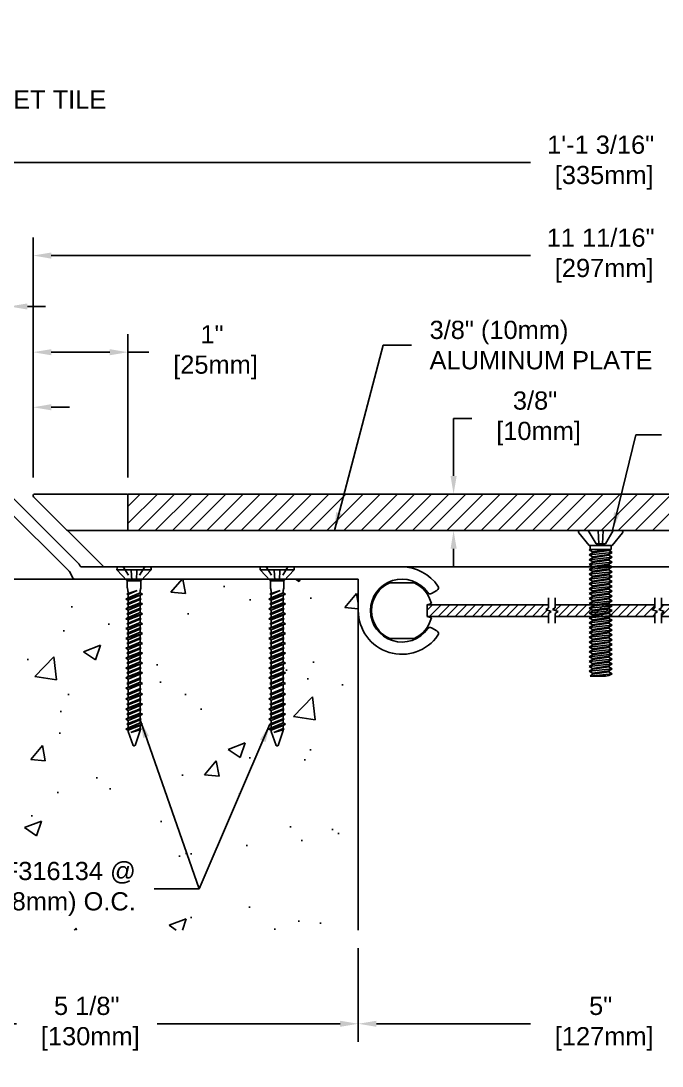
# Model space of a CAD drawing. Header units: inches. Extents: x -11.8 to 31.5, y -2.7 to 8.1.
# Drawn here: x -5.98 to 0.63, y -2.69 to 8.08 of the extents above; entities that cross this region are included whole.
import ezdxf

# ---------------------------------------------------------------- set-up
doc = ezdxf.new("R2010")
doc.units = ezdxf.units.IN
doc.header["$MEASUREMENT"] = 0
doc.linetypes.add('DASHED', pattern=[0.75, 0.5, -0.25])
for name, color, linetype in [('Anchors', 4, 'Continuous'), ('Conditions', 1, 'Continuous'), ('Dimensions', 3, 'Continuous'), ('TEXT', 2, 'Continuous')]:
    doc.layers.add(name, color=color, linetype=linetype)
doc.styles.add('ARIAL', font='arial.ttf')
doc.dimstyles.new('Arial', dxfattribs={"dimtxt": 0.1875, "dimasz": 0.1875, "dimexe": 0.1875, "dimexo": 0.1875, "dimgap": 0.1875, "dimtad": 0, "dimtih": 1, "dimtoh": 1, "dimdec": 4, "dimzin": 3, "dimdsep": 46, "dimlunit": 4, "dimtxsty": 'ARIAL', "dimcen": 0.1875, "dimadec": 0, "dimazin": 0, "dimtfac": 1, "dimtdec": 4, "dimtofl": 0, "dimtmove": 0, "dimatfit": 3, "dimfxl": 0, "dimfrac": 2, "dimtolj": 1, "dimtzin": 0, "dimarcsym": 0})

# ---------------------------------------------------------------- blocks, each defined once
blk = doc.blocks.new('*D6')
at = {"layer": 'Defpoints', "color": 0}
for p in [(-6.1, 5.141), (-6.6, 3.197), (-6.1, 3.207)]:
    blk.add_point(p, dxfattribs=at)
at = {"layer": 'Dimensions', "color": 0, "lineweight": -2}
for p, q in [((-6.6, 3.384), (-6.6, 5.329)), ((-6.1, 3.394), (-6.1, 5.329)), ((-6.787, 5.141), (-7.002, 5.141)), ((-5.912, 5.141), (-5.725, 5.141))]:
    blk.add_line(p, q, dxfattribs=at)
at = {"layer": 'Dimensions', "color": 0}
for points in [[(-6.787, 5.172), (-6.787, 5.11), (-6.6, 5.141)], [(-5.912, 5.172), (-5.912, 5.11), (-6.1, 5.141)]]:
    blk.add_solid(points, dxfattribs=at)
at = {"layer": 'Dimensions', "color": 0, "insert": (-7.654, 5.141), "char_height": 0.1875, "attachment_point": 5, "style": 'ARIAL'}
blk.add_mtext('\\A1;1/2"\\P [13mm]', dxfattribs=at)
blk = doc.blocks.new('*D8')
at = {"layer": 'Defpoints', "color": 0}
for p in [(-2.5, -1.286), (2.5, -1.286), (2.5, -2.251)]:
    blk.add_point(p, dxfattribs=at)
at = {"layer": 'Dimensions', "color": 0, "lineweight": -2}
for p, q in [((-2.5, -1.473), (-2.5, -2.438)), ((2.5, -1.473), (2.5, -2.438)), ((-2.312, -2.251), (-0.725, -2.251)), ((2.312, -2.251), (0.725, -2.251))]:
    blk.add_line(p, q, dxfattribs=at)
at = {"layer": 'Dimensions', "color": 0}
for points in [[(-2.312, -2.22), (-2.312, -2.282), (-2.5, -2.251)], [(2.312, -2.22), (2.312, -2.282), (2.5, -2.251)]]:
    blk.add_solid(points, dxfattribs=at)
at = {"layer": 'Dimensions', "color": 0, "insert": (0, -2.251), "char_height": 0.1875, "attachment_point": 5, "style": 'ARIAL'}
blk.add_mtext('\\A1;5"\\P [127mm]', dxfattribs=at)
blk = doc.blocks.new('*D11')
at = {"layer": 'Defpoints', "color": 0}
for p in [(-1.517, 3.207), (-0.891, 3.207), (-1.041, 2.832)]:
    blk.add_point(p, dxfattribs=at)
at = {"layer": 'Dimensions', "color": 0, "lineweight": -2}
for p, q in [((-1.517, 3.394), (-1.517, 3.987)), ((-1.517, 3.987), (-1.329, 3.987)), ((-1.078, 3.207), (-1.704, 3.207)), ((-1.229, 2.832), (-1.704, 2.832)), ((-1.517, 2.644), (-1.517, 2.457))]:
    blk.add_line(p, q, dxfattribs=at)
at = {"layer": 'Dimensions', "color": 0}
for points in [[(-1.548, 3.394), (-1.485, 3.394), (-1.517, 3.207)], [(-1.548, 2.644), (-1.485, 2.644), (-1.517, 2.832)]]:
    blk.add_solid(points, dxfattribs=at)
at = {"layer": 'Dimensions', "color": 0, "insert": (-0.677, 3.987), "char_height": 0.1875, "attachment_point": 5, "style": 'ARIAL'}
blk.add_mtext('\\A1;3/8"\\P [10mm]', dxfattribs=at)
blk = doc.blocks.new('*D12')
at = {"layer": 'Defpoints', "color": 0}
for p in [(6.6, 6.624), (-6.6, 3.197), (6.6, 3.197)]:
    blk.add_point(p, dxfattribs=at)
at = {"layer": 'Dimensions', "color": 0, "lineweight": -2}
for p, q in [((-6.6, 3.384), (-6.6, 6.812)), ((6.6, 3.384), (6.6, 6.812)), ((-6.412, 6.624), (-0.725, 6.624)), ((6.412, 6.624), (0.725, 6.624))]:
    blk.add_line(p, q, dxfattribs=at)
at = {"layer": 'Dimensions', "color": 0}
for points in [[(-6.412, 6.655), (-6.412, 6.593), (-6.6, 6.624)], [(6.412, 6.655), (6.412, 6.593), (6.6, 6.624)]]:
    blk.add_solid(points, dxfattribs=at)
at = {"layer": 'Dimensions', "color": 0, "insert": (0, 6.624), "char_height": 0.1875, "attachment_point": 5, "style": 'ARIAL'}
blk.add_mtext('\\A1;1\'-1 3/16"\\P [335mm]', dxfattribs=at)
blk = doc.blocks.new('A$C63CB1885')
for p, q in [((-0.176, 0), (-0.175, 0.018)), ((-0.176, 0), (0.176, 0)), ((-0.176, 0), (-0.07, -0.113)), ((-0.163, 0.029), (0.163, 0.029)), ((0.07, -0.113), (0.176, 0)), ((0.176, 0), (0.175, 0.018)), ((-0.074, -0.251), (0.032, -0.215)), ((-0.07, -0.113), (0.07, -0.113)), ((-0.07, -0.113), (-0.07, -0.18)), ((-0.069, -0.189), (-0.063, -0.215)), ((-0.062, -0.245), (0.032, -0.215)), ((0.032, -0.215), (-0.062, -0.257)), ((0.069, -0.189), (0.063, -0.215)), ((0.07, -0.113), (0.07, -0.18)), ((-0.086, -0.302), (0.086, -0.251)), ((-0.086, -0.302), (-0.062, -0.289)), ((-0.086, -0.302), (-0.062, -0.315)), ((-0.074, -0.251), (-0.062, -0.245)), ((-0.074, -0.251), (-0.062, -0.257)), ((-0.074, -0.353), (0.074, -0.302)), ((-0.062, -0.225), (-0.062, -0.245)), ((0.062, -0.238), (-0.062, -0.289)), ((-0.062, -0.257), (-0.062, -0.289)), ((0.062, -0.264), (-0.062, -0.315)), ((-0.062, -0.346), (0.062, -0.296)), ((0.062, -0.308), (-0.062, -0.359)), ((-0.062, -0.315), (-0.062, -0.346)), ((0.062, -0.225), (0.062, -0.238)), ((0.086, -0.251), (0.062, -0.238)), ((0.086, -0.251), (0.062, -0.264)), ((0.062, -0.264), (0.062, -0.296)), ((0.074, -0.302), (0.062, -0.296)), ((0.074, -0.302), (0.062, -0.308)), ((0.062, -0.308), (0.062, -0.34)), ((-0.086, -0.403), (0.086, -0.353)), ((-0.086, -0.403), (-0.062, -0.391)), ((-0.086, -0.403), (-0.062, -0.416)), ((-0.074, -0.353), (-0.062, -0.346)), ((-0.074, -0.353), (-0.062, -0.359)), ((-0.074, -0.454), (0.074, -0.403)), ((0.062, -0.34), (-0.062, -0.391)), ((-0.062, -0.359), (-0.062, -0.391)), ((0.062, -0.366), (-0.062, -0.416)), ((-0.062, -0.448), (0.062, -0.397)), ((0.062, -0.41), (-0.062, -0.46)), ((-0.062, -0.416), (-0.062, -0.448)), ((0.086, -0.353), (0.062, -0.34)), ((0.086, -0.353), (0.062, -0.366)), ((0.062, -0.366), (0.062, -0.397)), ((0.074, -0.403), (0.062, -0.397)), ((0.074, -0.403), (0.062, -0.41)), ((0.062, -0.41), (0.062, -0.441)), ((-0.086, -0.505), (0.086, -0.454)), ((-0.086, -0.505), (-0.062, -0.492)), ((-0.086, -0.505), (-0.062, -0.518)), ((-0.074, -0.454), (-0.062, -0.448)), ((-0.074, -0.454), (-0.062, -0.46)), ((-0.074, -0.556), (0.074, -0.505)), ((0.062, -0.441), (-0.062, -0.492)), ((-0.062, -0.46), (-0.062, -0.492)), ((0.062, -0.467), (-0.062, -0.518)), ((-0.062, -0.55), (0.062, -0.499)), ((0.062, -0.511), (-0.062, -0.562)), ((-0.062, -0.518), (-0.062, -0.55)), ((0.086, -0.454), (0.062, -0.441)), ((0.086, -0.454), (0.062, -0.467)), ((0.062, -0.467), (0.062, -0.499)), ((0.074, -0.505), (0.062, -0.499)), ((0.074, -0.505), (0.062, -0.511)), ((0.062, -0.511), (0.062, -0.543)), ((-0.086, -0.607), (0.086, -0.556)), ((-0.086, -0.607), (-0.062, -0.594)), ((-0.086, -0.607), (-0.062, -0.619)), ((-0.074, -0.556), (-0.062, -0.55)), ((-0.074, -0.556), (-0.062, -0.562)), ((-0.074, -0.657), (0.074, -0.607)), ((0.062, -0.543), (-0.062, -0.594)), ((-0.062, -0.562), (-0.062, -0.594)), ((0.062, -0.569), (-0.062, -0.619)), ((-0.062, -0.651), (0.062, -0.6)), ((0.062, -0.613), (-0.062, -0.664)), ((-0.062, -0.619), (-0.062, -0.651)), ((0.062, -0.644), (-0.062, -0.695)), ((0.086, -0.556), (0.062, -0.543)), ((0.086, -0.556), (0.062, -0.569)), ((0.062, -0.569), (0.062, -0.6)), ((0.074, -0.607), (0.062, -0.6)), ((0.074, -0.607), (0.062, -0.613)), ((0.062, -0.613), (0.062, -0.644)), ((0.086, -0.657), (0.062, -0.644)), ((-0.086, -0.708), (0.086, -0.657)), ((-0.086, -0.708), (-0.062, -0.695)), ((-0.086, -0.708), (-0.062, -0.721)), ((-0.074, -0.657), (-0.062, -0.651)), ((-0.074, -0.657), (-0.062, -0.664)), ((-0.074, -0.759), (0.074, -0.708)), ((-0.074, -0.759), (-0.062, -0.753)), ((-0.062, -0.664), (-0.062, -0.695)), ((0.062, -0.67), (-0.062, -0.721)), ((-0.062, -0.753), (0.062, -0.702)), ((0.062, -0.714), (-0.062, -0.765)), ((-0.062, -0.721), (-0.062, -0.753)), ((0.062, -0.746), (-0.062, -0.797)), ((0.086, -0.657), (0.062, -0.67)), ((0.062, -0.67), (0.062, -0.702)), ((0.074, -0.708), (0.062, -0.702)), ((0.074, -0.708), (0.062, -0.714)), ((0.062, -0.714), (0.062, -0.746)), ((0.086, -0.759), (0.062, -0.746)), ((-0.086, -0.81), (0.086, -0.759)), ((-0.086, -0.81), (-0.062, -0.797)), ((-0.086, -0.81), (-0.062, -0.823)), ((-0.086, -0.911), (0.086, -0.86)), ((-0.074, -0.759), (-0.062, -0.765)), ((-0.074, -0.86), (0.074, -0.81)), ((-0.074, -0.86), (-0.062, -0.854)), ((-0.074, -0.86), (-0.062, -0.867)), ((-0.062, -0.765), (-0.062, -0.797)), ((0.062, -0.772), (-0.062, -0.823)), ((-0.062, -0.854), (0.062, -0.804)), ((0.062, -0.816), (-0.062, -0.867)), ((-0.062, -0.823), (-0.062, -0.854)), ((0.062, -0.848), (-0.062, -0.898)), ((0.086, -0.759), (0.062, -0.772)), ((0.062, -0.772), (0.062, -0.804)), ((0.074, -0.81), (0.062, -0.804)), ((0.074, -0.81), (0.062, -0.816)), ((0.062, -0.816), (0.062, -0.848)), ((0.086, -0.86), (0.062, -0.848)), ((0.086, -0.86), (0.062, -0.873)), ((-0.086, -0.911), (-0.062, -0.898)), ((-0.086, -0.911), (-0.062, -0.924)), ((-0.086, -1.013), (0.086, -0.962)), ((-0.074, -0.962), (0.074, -0.911)), ((-0.074, -0.962), (-0.062, -0.956)), ((-0.074, -0.962), (-0.062, -0.968)), ((-0.062, -0.867), (-0.062, -0.898)), ((0.062, -0.873), (-0.062, -0.924)), ((-0.062, -0.956), (0.062, -0.905)), ((0.062, -0.917), (-0.062, -0.968)), ((-0.062, -0.924), (-0.062, -0.956)), ((0.062, -0.949), (-0.062, -1)), ((-0.062, -0.968), (-0.062, -1)), ((0.062, -0.873), (0.062, -0.905)), ((0.074, -0.911), (0.062, -0.905)), ((0.074, -0.911), (0.062, -0.917)), ((0.062, -0.917), (0.062, -0.949)), ((0.086, -0.962), (0.062, -0.949)), ((0.086, -0.962), (0.062, -0.975)), ((-0.086, -1.013), (-0.062, -1)), ((-0.086, -1.013), (-0.062, -1.026)), ((-0.086, -1.114), (0.086, -1.064)), ((-0.074, -1.064), (0.074, -1.013)), ((-0.074, -1.064), (-0.062, -1.057)), ((-0.074, -1.064), (-0.062, -1.07)), ((0.062, -0.975), (-0.062, -1.026)), ((-0.062, -1.057), (0.062, -1.007)), ((0.062, -1.019), (-0.062, -1.07)), ((-0.062, -1.026), (-0.062, -1.057)), ((0.062, -1.051), (-0.062, -1.101)), ((-0.062, -1.07), (-0.062, -1.101)), ((0.062, -1.077), (-0.062, -1.127)), ((0.062, -0.975), (0.062, -1.007)), ((0.074, -1.013), (0.062, -1.007)), ((0.074, -1.013), (0.062, -1.019)), ((0.062, -1.019), (0.062, -1.051)), ((0.086, -1.064), (0.062, -1.051)), ((0.086, -1.064), (0.062, -1.077)), ((0.062, -1.077), (0.062, -1.115)), ((-0.086, -1.114), (-0.062, -1.101)), ((-0.086, -1.114), (-0.062, -1.127)), ((-0.086, -1.222), (0.086, -1.171)), ((-0.074, -1.171), (0.074, -1.121)), ((-0.074, -1.171), (-0.062, -1.165)), ((-0.074, -1.171), (-0.062, -1.178)), ((-0.062, -1.165), (0.062, -1.115)), ((0.062, -1.127), (-0.062, -1.178)), ((-0.062, -1.127), (-0.062, -1.165)), ((0.062, -1.159), (-0.062, -1.209)), ((-0.062, -1.178), (-0.062, -1.209)), ((0.062, -1.184), (-0.062, -1.235)), ((0.074, -1.121), (0.062, -1.115)), ((0.074, -1.121), (0.062, -1.127)), ((0.062, -1.127), (0.062, -1.159)), ((0.086, -1.171), (0.062, -1.159)), ((0.086, -1.171), (0.062, -1.184)), ((0.062, -1.184), (0.062, -1.225)), ((-0.086, -1.222), (-0.062, -1.209)), ((-0.086, -1.222), (-0.062, -1.235)), ((-0.086, -1.332), (0.086, -1.282)), ((-0.074, -1.282), (0.074, -1.231)), ((-0.074, -1.282), (-0.062, -1.275)), ((-0.074, -1.282), (-0.062, -1.288)), ((-0.062, -1.275), (0.062, -1.225)), ((-0.062, -1.235), (-0.062, -1.275)), ((0.062, -1.237), (-0.062, -1.288)), ((0.062, -1.269), (-0.062, -1.319)), ((-0.062, -1.288), (-0.062, -1.319)), ((0.074, -1.231), (0.062, -1.225)), ((0.074, -1.231), (0.062, -1.237)), ((0.062, -1.237), (0.062, -1.269)), ((0.086, -1.282), (0.062, -1.269)), ((0.086, -1.282), (0.062, -1.295)), ((-0.086, -1.332), (-0.062, -1.319)), ((-0.086, -1.332), (-0.062, -1.345)), ((-0.086, -1.438), (0.086, -1.387)), ((-0.074, -1.387), (0.074, -1.336)), ((-0.074, -1.387), (-0.062, -1.381)), ((-0.074, -1.387), (-0.062, -1.393)), ((0.062, -1.295), (-0.062, -1.345)), ((-0.062, -1.381), (0.062, -1.33)), ((0.062, -1.343), (-0.062, -1.393)), ((-0.062, -1.345), (-0.062, -1.381)), ((0.062, -1.374), (-0.062, -1.425)), ((-0.062, -1.393), (-0.062, -1.425)), ((0.062, -1.4), (-0.062, -1.451)), ((0.062, -1.295), (0.062, -1.33)), ((0.074, -1.336), (0.062, -1.33)), ((0.074, -1.336), (0.062, -1.343)), ((0.062, -1.343), (0.062, -1.374)), ((0.086, -1.387), (0.062, -1.374)), ((0.086, -1.387), (0.062, -1.4)), ((0.062, -1.4), (0.062, -1.433)), ((-0.086, -1.438), (-0.062, -1.425)), ((-0.086, -1.438), (-0.062, -1.451)), ((-0.086, -1.54), (0.086, -1.489)), ((-0.074, -1.489), (0.074, -1.439)), ((-0.074, -1.489), (-0.062, -1.483)), ((-0.074, -1.489), (-0.062, -1.496)), ((-0.062, -1.483), (0.062, -1.433)), ((0.062, -1.445), (-0.062, -1.496)), ((-0.062, -1.451), (-0.062, -1.483)), ((0.062, -1.477), (-0.062, -1.527)), ((-0.062, -1.496), (-0.062, -1.527)), ((0.062, -1.502), (-0.062, -1.553)), ((0.074, -1.439), (0.062, -1.433)), ((0.074, -1.439), (0.062, -1.445)), ((0.062, -1.445), (0.062, -1.477)), ((0.086, -1.489), (0.062, -1.477)), ((0.086, -1.489), (0.062, -1.502)), ((0.062, -1.502), (0.062, -1.535)), ((-0.086, -1.54), (-0.062, -1.527)), ((-0.086, -1.54), (-0.062, -1.553)), ((-0.086, -1.643), (0.086, -1.592)), ((-0.074, -1.592), (0.074, -1.541)), ((-0.074, -1.592), (-0.062, -1.586)), ((-0.074, -1.592), (-0.062, -1.598)), ((-0.062, -1.586), (0.062, -1.535)), ((0.062, -1.547), (-0.062, -1.598)), ((-0.062, -1.553), (-0.062, -1.586)), ((0.062, -1.579), (-0.062, -1.63)), ((-0.062, -1.598), (-0.062, -1.63)), ((0.062, -1.605), (-0.062, -1.655)), ((0.074, -1.541), (0.062, -1.535)), ((0.074, -1.541), (0.062, -1.547)), ((0.062, -1.547), (0.062, -1.579)), ((0.086, -1.592), (0.062, -1.579)), ((0.086, -1.592), (0.062, -1.605)), ((0.062, -1.605), (0.062, -1.652)), ((-0.086, -1.643), (-0.062, -1.63)), ((-0.086, -1.643), (-0.062, -1.655)), ((-0.06, -1.668), (-0.01, -1.81)), ((-0.034, -1.679), (0.062, -1.636)), ((-0.034, -1.679), (0.074, -1.643)), ((0.062, -1.649), (-0.034, -1.679)), ((0.06, -1.668), (0.01, -1.81)), ((0.074, -1.643), (0.062, -1.636)), ((0.074, -1.643), (0.062, -1.649))]:
    blk.add_line(p, q)
at = {"linetype": 'DASHED', "ltscale": 0.025}
for p, q in [((-0.113, 0.029), (-0.024, -0.106)), ((-0.024, -0.106), (-0.031, 0.028)), ((0.024, -0.106), (0.031, 0.029)), ((0.112, 0.029), (0.024, -0.106)), ((-0.024, -0.106), (0.024, -0.106))]:
    blk.add_line(p, q, dxfattribs=at)
for centre, radius, start, end in [((-0.163, 0.017), 0.0112, 90, 175), ((0.163, 0.017), 0.0112, 5, 90), ((-0.023, -0.18), 0.0465, 180, 191.9357), ((-0.109, -0.225), 0.0465, 0, 11.9357), ((0.109, -0.225), 0.0465, 168.0643, 180), ((0.023, -0.18), 0.0465, 348.0643, 0), ((-0.016, -1.652), 0.0465, 183.9476, 199.3058), ((0.016, -1.652), 0.0465, 340.6942, 0), ((0, -1.806), 0.0106, 204.1001, 335.8999)]:
    blk.add_arc(centre, radius, start, end)
blk = doc.blocks.new('TF316134')
blk.add_blockref('A$C63CB1885', (0, -0.0285))
blk = doc.blocks.new('NB7375')
at = {"linetype": 'Continuous', "flags": 128}
blk.add_lwpolyline([(-0.302, 0.375, 0.414214), (-0.317, 0.36), (-0.317, 0.015, 0.414214), (-0.302, 0), (0.302, 0, 0.198912), (0.312, 0.004), (0.658, 0.349, 0.668179), (0.647, 0.375)], format="xyb", close=True, dxfattribs=at)
blk = doc.blocks.new('*D20')
at = {"layer": 'Defpoints', "color": 0}
for p in [(-5.854, 4.102), (-6.1, 3.207), (-5.854, 3.192)]:
    blk.add_point(p, dxfattribs=at)
at = {"layer": 'Dimensions', "color": 0, "lineweight": -2}
for p, q in [((-6.1, 3.394), (-6.1, 4.29)), ((-5.854, 3.379), (-5.854, 4.29)), ((-6.287, 4.102), (-6.624, 4.102)), ((-5.666, 4.102), (-5.479, 4.102))]:
    blk.add_line(p, q, dxfattribs=at)
at = {"layer": 'Dimensions', "color": 0}
for points in [[(-6.287, 4.134), (-6.287, 4.071), (-6.1, 4.102)], [(-5.666, 4.134), (-5.666, 4.071), (-5.854, 4.102)]]:
    blk.add_solid(points, dxfattribs=at)
at = {"layer": 'Dimensions', "color": 0, "insert": (-7.203, 4.102), "char_height": 0.1875, "attachment_point": 5, "style": 'ARIAL'}
blk.add_mtext('\\A1;1/4"\\P [6mm]', dxfattribs=at)
blk = doc.blocks.new('*D21')
at = {"layer": 'Defpoints', "color": 0}
for p in [(-7.6, 2.342), (-2.5, -1.286), (-2.5, -2.251)]:
    blk.add_point(p, dxfattribs=at)
at = {"layer": 'Dimensions', "color": 0, "lineweight": -2}
for p, q in [((-7.6, 2.154), (-7.6, -2.438)), ((-2.5, -1.473), (-2.5, -2.438)), ((-7.412, -2.251), (-6.025, -2.251)), ((-2.687, -2.251), (-4.575, -2.251))]:
    blk.add_line(p, q, dxfattribs=at)
at = {"layer": 'Dimensions', "color": 0}
for points in [[(-7.412, -2.22), (-7.412, -2.282), (-7.6, -2.251)], [(-2.687, -2.22), (-2.687, -2.282), (-2.5, -2.251)]]:
    blk.add_solid(points, dxfattribs=at)
at = {"layer": 'Dimensions', "color": 0, "insert": (-5.3, -2.251), "char_height": 0.1875, "attachment_point": 5, "style": 'ARIAL'}
blk.add_mtext('\\A1;5 1/8"\\P [130mm]', dxfattribs=at)
blk = doc.blocks.new('*D22')
at = {"layer": 'Defpoints', "color": 0}
for p in [(-5.854, 4.67), (-5.854, 3.192), (-4.875, 3.192)]:
    blk.add_point(p, dxfattribs=at)
at = {"layer": 'Dimensions', "color": 0, "lineweight": -2}
for p, q in [((-5.854, 3.379), (-5.854, 4.857)), ((-4.875, 3.379), (-4.875, 4.857)), ((-5.666, 4.67), (-5.063, 4.67)), ((-4.875, 4.67), (-4.66, 4.67))]:
    blk.add_line(p, q, dxfattribs=at)
at = {"layer": 'Dimensions', "color": 0}
for points in [[(-5.666, 4.701), (-5.666, 4.638), (-5.854, 4.67)], [(-5.063, 4.701), (-5.063, 4.638), (-4.875, 4.67)]]:
    blk.add_solid(points, dxfattribs=at)
at = {"layer": 'Dimensions', "color": 0, "insert": (-4.008, 4.67), "char_height": 0.1875, "attachment_point": 5, "style": 'ARIAL'}
blk.add_mtext('\\A1;1"\\P [25mm]', dxfattribs=at)
blk = doc.blocks.new('*D23')
at = {"layer": 'Defpoints', "color": 0}
for p in [(-5.854, 5.666), (-5.854, 3.192), (5.854, 3.192)]:
    blk.add_point(p, dxfattribs=at)
at = {"layer": 'Dimensions', "color": 0, "lineweight": -2}
for p, q in [((-5.854, 3.379), (-5.854, 5.853)), ((5.854, 3.379), (5.854, 5.853)), ((-5.666, 5.666), (-0.725, 5.666)), ((5.666, 5.666), (0.725, 5.666))]:
    blk.add_line(p, q, dxfattribs=at)
at = {"layer": 'Dimensions', "color": 0}
for points in [[(-5.666, 5.697), (-5.666, 5.634), (-5.854, 5.666)], [(5.666, 5.697), (5.666, 5.634), (5.854, 5.666)]]:
    blk.add_solid(points, dxfattribs=at)
at = {"layer": 'Dimensions', "color": 0, "insert": (0, 5.666), "char_height": 0.1875, "attachment_point": 5, "style": 'ARIAL'}
blk.add_mtext('\\A1;11 11/16"\\P [297mm]', dxfattribs=at)
blk = doc.blocks.new('SPHERE BAR')
h = blk.add_hatch()
h.set_pattern_fill('ANSI31', color=256, scale=0.5, style=0)
h.paths.add_polyline_path([(-0.538, 2.067), (-1.788, 2.067), (-1.788, 1.947), (-0.538, 1.947), (-0.538, 1.977), (-0.509, 1.996), (-0.567, 2.018), (-0.538, 2.037)])
h.paths.add_polyline_path([(0.586, 1.996), (0.528, 2.018), (0.557, 2.037), (0.557, 2.067), (-0.468, 2.067), (-0.468, 2.037), (-0.497, 2.018), (-0.439, 1.996), (-0.468, 1.977), (-0.468, 1.947), (0.557, 1.947), (0.557, 1.977)])
h.paths.add_polyline_path([(2.244, 2.067), (0.627, 2.067), (0.627, 2.037), (0.598, 2.018), (0.656, 1.996), (0.627, 1.977), (0.627, 1.947), (2.244, 1.947)])
for p, q in [((-0.538, 2.137), (-0.538, 2.037)), ((-0.468, 2.137), (-0.468, 2.037)), ((0.557, 2.137), (0.557, 2.037)), ((0.627, 2.137), (0.627, 2.037)), ((-0.538, 2.037), (-0.567, 2.018)), ((-0.509, 1.996), (-0.567, 2.018)), ((-0.538, 1.977), (-0.509, 1.996)), ((-0.538, 1.977), (-0.538, 1.877)), ((-0.468, 2.037), (-0.497, 2.018)), ((-0.439, 1.996), (-0.497, 2.018)), ((-0.468, 1.977), (-0.439, 1.996)), ((-0.468, 1.977), (-0.468, 1.877)), ((0.557, 2.037), (0.528, 2.018)), ((0.586, 1.996), (0.528, 2.018)), ((0.557, 1.977), (0.586, 1.996)), ((0.557, 1.977), (0.557, 1.877)), ((0.627, 2.037), (0.598, 2.018)), ((0.656, 1.996), (0.598, 2.018)), ((0.627, 1.977), (0.656, 1.996)), ((0.627, 1.977), (0.627, 1.877))]:
    blk.add_line(p, q)
for points in [[(-1.746, 2.081, 0.233897), (-1.925, 2.293), (-2.175, 2.293, 0.654654), (-2.175, 1.72), (-1.925, 1.72, 0.233897), (-1.746, 1.932), (-1.788, 1.947), (-1.788, 2.067)], [(2.255, 2.081), (1.746, 2.081, -0.233897), (1.925, 2.293), (2.175, 2.293, -0.654654), (2.175, 1.72), (1.925, 1.72, -0.233897), (1.746, 1.932), (2.255, 1.932)]]:
    blk.add_lwpolyline(points, format="xyb", close=True)
at = {"layer": 'Anchors'}
for points in [[(-0.538, 2.067), (-1.788, 2.067), (-1.788, 1.947), (-0.538, 1.947)], [(0.557, 2.067), (-0.468, 2.067)], [(0.627, 1.947), (2.244, 1.947), (2.244, 2.067), (0.627, 2.067)], [(-0.468, 1.947), (0.557, 1.947)]]:
    blk.add_lwpolyline(points, dxfattribs=at)
blk = doc.blocks.new('F14112S')
for p, q in [((-0.214, 0), (0.214, 0)), ((-0.128, 0), (-0.047, -0.137)), ((-0.025, 0), (-0.02, -0.137)), ((0.025, 0), (0.02, -0.137)), ((0.128, 0), (0.048, -0.137)), ((-0.119, -0.155), (-0.226, -0.024)), ((0.119, -0.155), (0.226, -0.024)), ((-0.119, -0.155), (0.119, -0.155)), ((-0.119, -0.2), (-0.108, -0.195)), ((-0.119, -0.2), (-0.068, -0.195)), ((-0.119, -0.2), (-0.085, -0.22)), ((-0.108, -0.155), (-0.108, -0.195)), ((0.108, -0.195), (-0.108, -0.195)), ((-0.085, -0.22), (0.085, -0.195)), ((-0.085, -0.23), (0.085, -0.205)), ((0.048, -0.137), (-0.047, -0.137)), ((0.108, -0.195), (0.085, -0.205)), ((0.119, -0.225), (0.085, -0.205)), ((0.108, -0.155), (0.108, -0.195)), ((-0.119, -0.25), (0.119, -0.225)), ((-0.119, -0.25), (-0.085, -0.23)), ((-0.119, -0.25), (-0.085, -0.27)), ((-0.119, -0.3), (0.119, -0.275)), ((-0.119, -0.3), (-0.085, -0.28)), ((-0.119, -0.3), (-0.085, -0.32)), ((-0.085, -0.22), (-0.085, -0.23)), ((-0.085, -0.27), (0.085, -0.245)), ((-0.085, -0.28), (0.085, -0.255)), ((-0.085, -0.27), (-0.085, -0.28)), ((-0.085, -0.32), (0.085, -0.295)), ((-0.085, -0.33), (0.085, -0.305)), ((-0.085, -0.32), (-0.085, -0.33)), ((0.119, -0.225), (0.085, -0.245)), ((0.085, -0.245), (0.085, -0.255)), ((0.119, -0.275), (0.085, -0.255)), ((0.119, -0.275), (0.085, -0.295)), ((0.085, -0.295), (0.085, -0.305)), ((0.119, -0.325), (0.085, -0.305)), ((-0.119, -0.35), (0.119, -0.325)), ((-0.119, -0.35), (-0.085, -0.33)), ((-0.119, -0.35), (-0.085, -0.37)), ((-0.119, -0.4), (0.119, -0.375)), ((-0.119, -0.4), (-0.085, -0.38)), ((-0.119, -0.4), (-0.085, -0.42)), ((-0.119, -0.45), (0.119, -0.425)), ((-0.119, -0.45), (-0.085, -0.43)), ((-0.085, -0.37), (0.085, -0.345)), ((-0.085, -0.38), (0.085, -0.355)), ((-0.085, -0.37), (-0.085, -0.38)), ((-0.085, -0.42), (0.085, -0.395)), ((-0.085, -0.43), (0.085, -0.405)), ((-0.085, -0.42), (-0.085, -0.43)), ((0.119, -0.325), (0.085, -0.345)), ((0.085, -0.345), (0.085, -0.355)), ((0.119, -0.375), (0.085, -0.355)), ((0.119, -0.375), (0.085, -0.395)), ((0.085, -0.395), (0.085, -0.405)), ((0.119, -0.425), (0.085, -0.405)), ((0.119, -0.425), (0.085, -0.445)), ((-0.119, -0.45), (-0.085, -0.47)), ((-0.119, -0.5), (0.119, -0.475)), ((-0.119, -0.5), (-0.085, -0.48)), ((-0.119, -0.5), (-0.085, -0.52)), ((-0.119, -0.55), (0.119, -0.525)), ((-0.119, -0.55), (-0.085, -0.53)), ((-0.085, -0.47), (0.085, -0.445)), ((-0.085, -0.48), (0.085, -0.455)), ((-0.085, -0.47), (-0.085, -0.48)), ((-0.085, -0.52), (0.085, -0.495)), ((-0.085, -0.53), (0.085, -0.505)), ((-0.085, -0.52), (-0.085, -0.53)), ((0.085, -0.445), (0.085, -0.455)), ((0.119, -0.475), (0.085, -0.455)), ((0.119, -0.475), (0.085, -0.495)), ((0.085, -0.495), (0.085, -0.505)), ((0.119, -0.525), (0.085, -0.505)), ((0.119, -0.525), (0.085, -0.545)), ((-0.119, -0.55), (-0.085, -0.57)), ((-0.119, -0.6), (0.119, -0.575)), ((-0.119, -0.6), (-0.085, -0.58)), ((-0.119, -0.6), (-0.085, -0.62)), ((-0.119, -0.65), (0.119, -0.625)), ((-0.119, -0.65), (-0.085, -0.63)), ((-0.085, -0.57), (0.085, -0.545)), ((-0.085, -0.58), (0.085, -0.555)), ((-0.085, -0.57), (-0.085, -0.58)), ((-0.085, -0.62), (0.085, -0.595)), ((-0.085, -0.63), (0.085, -0.605)), ((-0.085, -0.62), (-0.085, -0.63)), ((-0.085, -0.67), (0.085, -0.645)), ((0.085, -0.545), (0.085, -0.555)), ((0.119, -0.575), (0.085, -0.555)), ((0.119, -0.575), (0.085, -0.595)), ((0.085, -0.595), (0.085, -0.605)), ((0.119, -0.625), (0.085, -0.605)), ((0.119, -0.625), (0.085, -0.645)), ((0.085, -0.645), (0.085, -0.655)), ((-0.119, -0.65), (-0.085, -0.67)), ((-0.119, -0.7), (0.119, -0.675)), ((-0.119, -0.7), (-0.085, -0.68)), ((-0.119, -0.7), (-0.085, -0.72)), ((-0.119, -0.75), (0.119, -0.725)), ((-0.119, -0.75), (-0.085, -0.73)), ((-0.119, -0.75), (-0.085, -0.77)), ((-0.085, -0.68), (0.085, -0.655)), ((-0.085, -0.67), (-0.085, -0.68)), ((-0.085, -0.72), (0.085, -0.695)), ((-0.085, -0.73), (0.085, -0.705)), ((-0.085, -0.72), (-0.085, -0.73)), ((-0.085, -0.77), (0.085, -0.745)), ((0.119, -0.675), (0.085, -0.655)), ((0.119, -0.675), (0.085, -0.695)), ((0.085, -0.695), (0.085, -0.705)), ((0.119, -0.725), (0.085, -0.705)), ((0.119, -0.725), (0.085, -0.745)), ((0.085, -0.745), (0.085, -0.755)), ((-0.119, -0.8), (0.119, -0.775)), ((-0.119, -0.8), (-0.085, -0.78)), ((-0.119, -0.8), (-0.085, -0.82)), ((-0.119, -0.85), (0.119, -0.825)), ((-0.119, -0.85), (-0.085, -0.83)), ((-0.119, -0.85), (-0.085, -0.87)), ((-0.085, -0.78), (0.085, -0.755)), ((-0.085, -0.77), (-0.085, -0.78)), ((-0.085, -0.82), (0.085, -0.795)), ((-0.085, -0.83), (0.085, -0.805)), ((-0.085, -0.82), (-0.085, -0.83)), ((-0.085, -0.87), (0.085, -0.845)), ((-0.085, -0.88), (0.085, -0.855)), ((0.119, -0.775), (0.085, -0.755)), ((0.119, -0.775), (0.085, -0.795)), ((0.085, -0.795), (0.085, -0.805)), ((0.119, -0.825), (0.085, -0.805)), ((0.119, -0.825), (0.085, -0.845)), ((0.085, -0.845), (0.085, -0.855)), ((0.119, -0.875), (0.085, -0.855)), ((-0.119, -0.9), (0.119, -0.875)), ((-0.119, -0.9), (-0.085, -0.88)), ((-0.119, -0.9), (-0.085, -0.92)), ((-0.119, -0.95), (0.119, -0.925)), ((-0.119, -0.95), (-0.085, -0.93)), ((-0.119, -0.95), (-0.085, -0.97)), ((-0.085, -0.87), (-0.085, -0.88)), ((-0.085, -0.92), (0.085, -0.895)), ((-0.085, -0.93), (0.085, -0.905)), ((-0.085, -0.92), (-0.085, -0.93)), ((-0.085, -0.97), (0.085, -0.945)), ((-0.085, -0.98), (0.085, -0.955)), ((0.119, -0.875), (0.085, -0.895)), ((0.085, -0.895), (0.085, -0.905)), ((0.119, -0.925), (0.085, -0.905)), ((0.119, -0.925), (0.085, -0.945)), ((0.085, -0.945), (0.085, -0.955)), ((0.119, -0.975), (0.085, -0.955)), ((-0.119, -1), (0.119, -0.975)), ((-0.119, -1), (-0.085, -0.98)), ((-0.119, -1), (-0.085, -1.02)), ((-0.119, -1.05), (0.119, -1.025)), ((-0.119, -1.05), (-0.085, -1.03)), ((-0.119, -1.05), (-0.085, -1.07)), ((-0.119, -1.1), (0.119, -1.075)), ((-0.085, -0.97), (-0.085, -0.98)), ((-0.085, -1.02), (0.085, -0.995)), ((-0.085, -1.03), (0.085, -1.005)), ((-0.085, -1.02), (-0.085, -1.03)), ((-0.085, -1.07), (0.085, -1.045)), ((-0.085, -1.08), (0.085, -1.055)), ((-0.085, -1.07), (-0.085, -1.08)), ((0.119, -0.975), (0.085, -0.995)), ((0.085, -0.995), (0.085, -1.005)), ((0.119, -1.025), (0.085, -1.005)), ((0.119, -1.025), (0.085, -1.045)), ((0.085, -1.045), (0.085, -1.055)), ((0.119, -1.075), (0.085, -1.055)), ((0.119, -1.075), (0.085, -1.095)), ((-0.119, -1.1), (-0.085, -1.08)), ((-0.119, -1.1), (-0.085, -1.12)), ((-0.119, -1.15), (0.119, -1.125)), ((-0.119, -1.15), (-0.085, -1.13)), ((-0.119, -1.15), (-0.085, -1.17)), ((-0.119, -1.2), (0.119, -1.175)), ((-0.119, -1.2), (-0.085, -1.18)), ((-0.085, -1.12), (0.085, -1.095)), ((-0.085, -1.13), (0.085, -1.105)), ((-0.085, -1.12), (-0.085, -1.13)), ((-0.085, -1.17), (0.085, -1.145)), ((-0.085, -1.18), (0.085, -1.155)), ((-0.085, -1.17), (-0.085, -1.18)), ((0.085, -1.095), (0.085, -1.105)), ((0.119, -1.125), (0.085, -1.105)), ((0.119, -1.125), (0.085, -1.145)), ((0.085, -1.145), (0.085, -1.155)), ((0.119, -1.175), (0.085, -1.155)), ((0.119, -1.175), (0.085, -1.195)), ((-0.119, -1.2), (-0.085, -1.22)), ((-0.119, -1.25), (0.119, -1.225)), ((-0.119, -1.25), (-0.085, -1.23)), ((-0.119, -1.25), (-0.085, -1.27)), ((-0.119, -1.3), (0.119, -1.275)), ((-0.119, -1.3), (-0.085, -1.28)), ((-0.085, -1.22), (0.085, -1.195)), ((-0.085, -1.23), (0.085, -1.205)), ((-0.085, -1.22), (-0.085, -1.23)), ((-0.085, -1.27), (0.085, -1.245)), ((-0.085, -1.28), (0.085, -1.255)), ((-0.085, -1.27), (-0.085, -1.28)), ((0.085, -1.195), (0.085, -1.205)), ((0.119, -1.225), (0.085, -1.205)), ((0.119, -1.225), (0.085, -1.245)), ((0.085, -1.245), (0.085, -1.255)), ((0.119, -1.275), (0.085, -1.255)), ((0.119, -1.275), (0.085, -1.295)), ((-0.119, -1.3), (-0.085, -1.32)), ((-0.119, -1.35), (0.119, -1.325)), ((-0.119, -1.35), (-0.085, -1.33)), ((-0.119, -1.35), (-0.085, -1.37)), ((-0.119, -1.4), (0.119, -1.375)), ((-0.119, -1.4), (-0.085, -1.38)), ((-0.119, -1.4), (-0.085, -1.42)), ((-0.085, -1.32), (0.085, -1.295)), ((-0.085, -1.33), (0.085, -1.305)), ((-0.085, -1.32), (-0.085, -1.33)), ((-0.085, -1.37), (0.085, -1.345)), ((-0.085, -1.38), (0.085, -1.355)), ((-0.085, -1.37), (-0.085, -1.38)), ((-0.085, -1.42), (0.085, -1.395)), ((0.085, -1.295), (0.085, -1.305)), ((0.119, -1.325), (0.085, -1.305)), ((0.119, -1.325), (0.085, -1.345)), ((0.085, -1.345), (0.085, -1.355)), ((0.119, -1.375), (0.085, -1.355)), ((0.119, -1.375), (0.085, -1.395)), ((0.085, -1.395), (0.085, -1.405)), ((-0.119, -1.45), (0.119, -1.425)), ((-0.119, -1.45), (-0.085, -1.43)), ((-0.119, -1.45), (-0.085, -1.47)), ((-0.11, -1.5), (0.119, -1.475)), ((-0.11, -1.5), (-0.085, -1.48)), ((-0.11, -1.5), (0.048, -1.5)), ((-0.085, -1.43), (0.085, -1.405)), ((-0.085, -1.42), (-0.085, -1.43)), ((-0.085, -1.47), (0.085, -1.445)), ((-0.085, -1.48), (0.085, -1.455)), ((-0.085, -1.47), (-0.085, -1.48)), ((0.048, -1.5), (0.085, -1.495)), ((0.119, -1.425), (0.085, -1.405)), ((0.119, -1.425), (0.085, -1.445)), ((0.085, -1.445), (0.085, -1.455)), ((0.119, -1.475), (0.085, -1.455)), ((0.119, -1.475), (0.085, -1.495))]:
    blk.add_line(p, q)
for centre, start, end in [((-0.214, -0.015), 90, 219.032), ((0.214, -0.015), 320.968, 90)]:
    blk.add_arc(centre, 0.015, start, end)
blk = doc.blocks.new('NBA60110')
blk.add_lwpolyline([(2.161, 0.007, 0.267949), (2.174, 0), (5.085, 0, -0.414214), (5.1, -0.015), (5.1, -0.325, 0.738322), (5.922, -0.578, 0.436073), (5.912, -0.534), (5.857, -0.502, 0.388901), (5.816, -0.511, -3.172023), (5.816, -0.139, 0.388901), (5.857, -0.148), (5.912, -0.116, 0.436073), (5.922, -0.072, 0.248202), (5.55, 0.125), (2.246, 0.125, -0.267949), (2.233, 0.132), (2.221, 0.153, 0.065543), (2.219, 0.156), (1.504, 0.871, 0.198912), (1.494, 0.875), (1.015, 0.875, 0.414214), (1, 0.86), (1, 0.14, -0.414214), (0.985, 0.125), (0.015, 0.125, 0.414214), (0, 0.11), (0, 0.015, 0.414214), (0.015, 0), (1.11, 0, 0.414214), (1.125, 0.015), (1.125, 0.735, -0.414214), (1.14, 0.75), (1.442, 0.75, -0.198912), (1.453, 0.746), (2.119, 0.08, -0.065543), (2.121, 0.077)], format="xyb", close=True)

msp = doc.modelspace()

# ---------------------------------------------------------------- hatches: boundary and pattern name
at = {"layer": 'Conditions'}
h = msp.add_hatch(dxfattribs=at)
h.set_pattern_fill('ANSI31', color=256, style=0)
h.paths.add_polyline_path([(4.87505, 3.20675), (-4.87505, 3.20675), (-4.87505, 2.83175), (4.87505, 2.83175)])
h = msp.add_hatch(dxfattribs=at)
h.set_pattern_fill('AR-CONC', color=256, scale=0.25, style=0)
h.set_pattern_definition([(50, (-0.5, 0), (1.79315, -0.15688), [0.1875, -2.0625]), (355, (-0.5, 0), (-0.34688, 1.88048), [0.15, -1.65]), (100.451, (-0.3506, -0.013), (1.44627, 1.7236), [0.15935, -1.75286]), (46.184, (-0.5, 0.5), (2.6681, -0.4138), [0.28125, -3.09375]), (96.636, (-0.2777, 0.4655), (2.33666, 2.4353), [0.23903, -2.6293]), (351.184, (-0.5, 0.5), (2.33665, 2.4353), [0.225, -2.475]), (21, (-0.25, 0.375), (1.49227, -1.00655), [0.1875, -2.0625]), (326, (-0.25, 0.375), (0.6083, 1.81288), [0.15, -1.65]), (71.451, (-0.1256, 0.2911), (2.10056, 0.80633), [0.15935, -1.75286]), (37.5, (-0.5, 0), (0.0304, 0.832235), [0, -1.63, 0, -1.675, 0, -1.65625]), (7.5, (-0.5, 0), (0.657674, 0.98603), [0, -0.955, 0, -1.5925, 0, -0.63125]), (327.5, (-1.0575, 0), (1.334556, -0.056387), [0, -0.625, 0, -1.95, 0, -2.5875]), (317.5, (-1.3075, 0), (1.45797, 0.25026), [0, -0.8125, 0, -1.295, 0, -1.8375])])
h.paths.add_polyline_path([(-7.16194, 1.16995), (-7.16194, 1.20164), (-7.18594, 1.21457), (-7.16194, 1.22749), (-7.16194, 1.25919), (-7.17339, 1.26535), (-7.16194, 1.27151), (-7.16194, 1.3032), (-7.18594, 1.31613), (-7.16194, 1.32905), (-7.16194, 1.36075), (-7.17339, 1.36691), (-7.16194, 1.37307), (-7.16194, 1.39695), (-7.18594, 1.40988), (-7.16194, 1.4228), (-7.16194, 1.4545), (-7.17339, 1.46066), (-7.16194, 1.46682), (-7.16194, 1.49852), (-7.18594, 1.51144), (-7.16194, 1.52437), (-7.16194, 1.55606), (-7.17339, 1.56222), (-7.16194, 1.56839), (-7.16194, 1.60008), (-7.18594, 1.613), (-7.16194, 1.62593), (-7.16194, 1.65762), (-7.17339, 1.66379), (-7.16194, 1.66995), (-7.16194, 1.70164), (-7.18594, 1.71457), (-7.16194, 1.72749), (-7.16194, 1.75919), (-7.17339, 1.76535), (-7.16194, 1.77151), (-7.16194, 1.8032), (-7.18594, 1.81613), (-7.16194, 1.82905), (-7.16194, 1.86075), (-7.17339, 1.86691), (-7.16194, 1.87307), (-7.16194, 1.90477), (-7.18594, 1.91769), (-7.16194, 1.93062), (-7.16194, 1.96231), (-7.17339, 1.96847), (-7.16194, 1.97464), (-7.16194, 2.00633), (-7.18594, 2.01925), (-7.16194, 2.03218), (-7.16194, 2.06387), (-7.17339, 2.07004), (-7.16194, 2.0762), (-7.16194, 2.10789), (-7.18594, 2.12082), (-7.16194, 2.13374), (-7.16194, 2.16544), (-7.17339, 2.1716), (-7.16194, 2.17776), (-7.16194, 2.20945), (-7.18594, 2.22238), (-7.16194, 2.2353), (-7.16194, 2.267), (-7.17339, 2.27316), (-7.16194, 2.27932), (-7.16194, 2.29946, 0.05212645), (-7.16295, 2.30907), (-7.16774, 2.33175), (-7.58969, 2.33175), (-7.74969, 2.33175), (-7.74969, 2.83175), (-11.76564, 2.83175), (-11.76564, -1.28557), (-2.5, -1.28557), (-2.5, 2.32176, 0.41421356), (-2.51, 2.33175), (-3.25164, 2.33175), (-3.26678, 2.31575), (-3.26678, 2.2438), (-3.27328, 2.21307, 0.05212645), (-3.27428, 2.20346), (-3.27428, 2.19009), (-3.25028, 2.17716), (-3.27428, 2.16424), (-3.27428, 2.13254), (-3.26284, 2.12638), (-3.27428, 2.12022), (-3.27428, 2.08852), (-3.25028, 2.0756), (-3.27428, 2.06267), (-3.27428, 2.03098), (-3.26284, 2.02482), (-3.27428, 2.01865), (-3.27428, 1.98696), (-3.25028, 1.97404), (-3.27428, 1.96111), (-3.27428, 1.92942), (-3.26284, 1.92325), (-3.27428, 1.91709), (-3.27428, 1.8854), (-3.25028, 1.87247), (-3.27428, 1.85955), (-3.27428, 1.82786), (-3.26284, 1.82169), (-3.27428, 1.81553), (-3.27428, 1.78384), (-3.25028, 1.77091), (-3.27428, 1.75799), (-3.27428, 1.72629), (-3.26284, 1.72013), (-3.27428, 1.71397), (-3.27428, 1.68227), (-3.25028, 1.66935), (-3.27428, 1.65642), (-3.27428, 1.62473), (-3.26284, 1.61857), (-3.27428, 1.6124), (-3.27428, 1.58071), (-3.25028, 1.56779), (-3.27428, 1.55486), (-3.27428, 1.52317), (-3.26284, 1.517), (-3.27428, 1.51084), (-3.27428, 1.47915), (-3.25028, 1.46622), (-3.27428, 1.4533), (-3.27428, 1.42161), (-3.26284, 1.41544), (-3.27428, 1.40928), (-3.27428, 1.37759), (-3.25028, 1.36466), (-3.27428, 1.35174), (-3.27428, 1.31373), (-3.26284, 1.30756), (-3.27428, 1.3014), (-3.27428, 1.26971), (-3.25028, 1.25678), (-3.27428, 1.24386), (-3.27428, 1.2036), (-3.26284, 1.19743), (-3.27428, 1.19127), (-3.27428, 1.15958), (-3.25028, 1.14665), (-3.27428, 1.13373), (-3.27428, 1.09797), (-3.26284, 1.0918), (-3.27428, 1.08564), (-3.27428, 1.05395), (-3.25028, 1.04102), (-3.27428, 1.0281), (-3.27428, 0.9957), (-3.26284, 0.98954), (-3.27428, 0.98338), (-3.27428, 0.95168), (-3.25028, 0.93876), (-3.27428, 0.92583), (-3.27428, 0.89344), (-3.26284, 0.88728), (-3.27428, 0.88112), (-3.27428, 0.84942), (-3.25028, 0.8365), (-3.27428, 0.82357), (-3.27428, 0.79188), (-3.26284, 0.78572), (-3.27428, 0.77955), (-3.27428, 0.76813), (-3.32631, 0.61961, -0.77412328), (-3.34676, 0.61961), (-3.39617, 0.76066, -0.06654669), (-3.39867, 0.77273), (-3.42278, 0.78572), (-3.39867, 0.7987), (-3.39868, 0.83028), (-3.41023, 0.8365), (-3.39868, 0.84271), (-3.39868, 0.875), (-3.42278, 0.88798), (-3.39868, 0.90095), (-3.39868, 0.93255), (-3.41023, 0.93876), (-3.39869, 0.94497), (-3.39869, 0.97727), (-3.42278, 0.99024), (-3.39869, 1.00321), (-3.39869, 1.03481), (-3.41023, 1.04102), (-3.39869, 1.04723), (-3.3987, 1.0829), (-3.42278, 1.09587), (-3.3987, 1.10884), (-3.3987, 1.14045), (-3.41023, 1.14665), (-3.3987, 1.15286), (-3.3987, 1.19304), (-3.42278, 1.206), (-3.39871, 1.21896), (-3.39871, 1.25058), (-3.41023, 1.25678), (-3.39871, 1.26298), (-3.39871, 1.30092), (-3.42278, 1.31388), (-3.39872, 1.32684), (-3.39872, 1.35847), (-3.41023, 1.36466), (-3.39872, 1.37085), (-3.39872, 1.40249), (-3.42278, 1.41544), (-3.39872, 1.4284), (-3.39873, 1.46003), (-3.41023, 1.46622), (-3.39873, 1.47241), (-3.39873, 1.50405), (-3.42278, 1.517), (-3.39873, 1.52996), (-3.39873, 1.5616), (-3.41023, 1.56779), (-3.39873, 1.57397), (-3.39874, 1.60562), (-3.42278, 1.61857), (-3.39874, 1.63151), (-3.39874, 1.66317), (-3.41023, 1.66935), (-3.39874, 1.67553), (-3.39874, 1.70719), (-3.42278, 1.72013), (-3.39875, 1.73307), (-3.39875, 1.76474), (-3.41023, 1.77091), (-3.39875, 1.77709), (-3.39875, 1.80875), (-3.42278, 1.82169), (-3.39875, 1.83463), (-3.39876, 1.8663), (-3.41023, 1.87247), (-3.39876, 1.87865), (-3.39876, 1.91032), (-3.42278, 1.92325), (-3.39876, 1.93619), (-3.39876, 1.96787), (-3.41023, 1.97404), (-3.39877, 1.9802), (-3.39877, 2.01189), (-3.42278, 2.02482), (-3.39877, 2.03775), (-3.39877, 2.06944), (-3.41023, 2.0756), (-3.39877, 2.08176), (-3.39878, 2.11345), (-3.42278, 2.12638), (-3.39878, 2.1393), (-3.39878, 2.171), (-3.41023, 2.17716), (-3.39878, 2.18332), (-3.39878, 2.20346, 0.05212645), (-3.39979, 2.21307), (-3.40628, 2.2438), (-3.40628, 2.31575), (-3.42143, 2.33175), (-4.16307, 2.33175), (-4.25769, 2.33175, -0.00145245), (-4.2592, 2.33175), (-4.72726, 2.33175), (-4.74241, 2.31575), (-4.74241, 2.2438), (-4.74891, 2.21307, 0.05212645), (-4.74991, 2.20346), (-4.74991, 2.19009), (-4.72591, 2.17716), (-4.74991, 2.16424), (-4.74991, 2.13254), (-4.73847, 2.12638), (-4.74991, 2.12022), (-4.74991, 2.08852), (-4.72591, 2.0756), (-4.74991, 2.06267), (-4.74991, 2.03098), (-4.73847, 2.02482), (-4.74991, 2.01865), (-4.74991, 1.98696), (-4.72591, 1.97404), (-4.74991, 1.96111), (-4.74991, 1.92942), (-4.73847, 1.92325), (-4.74991, 1.91709), (-4.74991, 1.8854), (-4.72591, 1.87247), (-4.74991, 1.85955), (-4.74991, 1.82786), (-4.73847, 1.82169), (-4.74991, 1.81553), (-4.74991, 1.78384), (-4.72591, 1.77091), (-4.74991, 1.75799), (-4.74991, 1.72629), (-4.73847, 1.72013), (-4.74991, 1.71397), (-4.74991, 1.68227), (-4.72591, 1.66935), (-4.74991, 1.65642), (-4.74991, 1.62473), (-4.73847, 1.61857), (-4.74991, 1.6124), (-4.74991, 1.58071), (-4.72591, 1.56779), (-4.74991, 1.55486), (-4.74991, 1.52317), (-4.73847, 1.517), (-4.74991, 1.51084), (-4.74991, 1.47915), (-4.72591, 1.46622), (-4.74991, 1.4533), (-4.74991, 1.42161), (-4.73847, 1.41544), (-4.74991, 1.40928), (-4.74991, 1.37759), (-4.72591, 1.36466), (-4.74991, 1.35174), (-4.74991, 1.31373), (-4.73847, 1.30756), (-4.74991, 1.3014), (-4.74991, 1.26971), (-4.72591, 1.25678), (-4.74991, 1.24386), (-4.74991, 1.2036), (-4.73847, 1.19743), (-4.74991, 1.19127), (-4.74991, 1.15958), (-4.72591, 1.14665), (-4.74991, 1.13373), (-4.74991, 1.09797), (-4.73847, 1.0918), (-4.74991, 1.08564), (-4.74991, 1.05395), (-4.72591, 1.04102), (-4.74991, 1.0281), (-4.74991, 0.9957), (-4.73847, 0.98954), (-4.74991, 0.98338), (-4.74991, 0.95168), (-4.72591, 0.93876), (-4.74991, 0.92583), (-4.74991, 0.89344), (-4.73847, 0.88728), (-4.74991, 0.88112), (-4.74991, 0.84942), (-4.72591, 0.8365), (-4.74991, 0.82357), (-4.74991, 0.79188), (-4.73847, 0.78572), (-4.74991, 0.77955), (-4.74991, 0.76813), (-4.80194, 0.61961, -0.77412328), (-4.82238, 0.61961), (-4.8718, 0.76066, -0.06654669), (-4.87429, 0.77273), (-4.89841, 0.78572), (-4.8743, 0.7987), (-4.8743, 0.83028), (-4.88585, 0.8365), (-4.87431, 0.84271), (-4.87431, 0.875), (-4.89841, 0.88798), (-4.87431, 0.90095), (-4.87431, 0.93255), (-4.88585, 0.93876), (-4.87431, 0.94497), (-4.87432, 0.97727), (-4.89841, 0.99024), (-4.87432, 1.00321), (-4.87432, 1.03481), (-4.88585, 1.04102), (-4.87432, 1.04723), (-4.87432, 1.0829), (-4.89841, 1.09587), (-4.87433, 1.10884), (-4.87433, 1.14045), (-4.88585, 1.14665), (-4.87433, 1.15286), (-4.87433, 1.19304), (-4.89841, 1.206), (-4.87433, 1.21896), (-4.87434, 1.25058), (-4.88585, 1.25678), (-4.87434, 1.26298), (-4.87434, 1.30092), (-4.89841, 1.31388), (-4.87434, 1.32684), (-4.87435, 1.35847), (-4.88585, 1.36466), (-4.87435, 1.37085), (-4.87435, 1.40249), (-4.89841, 1.41544), (-4.87435, 1.4284), (-4.87435, 1.46003), (-4.88585, 1.46622), (-4.87435, 1.47241), (-4.87436, 1.50405), (-4.89841, 1.517), (-4.87436, 1.52996), (-4.87436, 1.5616), (-4.88585, 1.56779), (-4.87436, 1.57397), (-4.87436, 1.60562), (-4.89841, 1.61857), (-4.87437, 1.63151), (-4.87437, 1.66317), (-4.88585, 1.66935), (-4.87437, 1.67553), (-4.87437, 1.70719), (-4.89841, 1.72013), (-4.87437, 1.73307), (-4.87438, 1.76474), (-4.88585, 1.77091), (-4.87438, 1.77709), (-4.87438, 1.80875), (-4.89841, 1.82169), (-4.87438, 1.83463), (-4.87438, 1.8663), (-4.88585, 1.87247), (-4.87439, 1.87865), (-4.87439, 1.91032), (-4.89841, 1.92325), (-4.87439, 1.93619), (-4.87439, 1.96787), (-4.88585, 1.97404), (-4.87439, 1.9802), (-4.8744, 2.01189), (-4.89841, 2.02482), (-4.8744, 2.03775), (-4.8744, 2.06944), (-4.88585, 2.0756), (-4.8744, 2.08176), (-4.8744, 2.11345), (-4.89841, 2.12638), (-4.87441, 2.1393), (-4.87441, 2.171), (-4.88585, 2.17716), (-4.87441, 2.18332), (-4.87441, 2.20346, 0.05212645), (-4.87542, 2.21307), (-4.88191, 2.2438), (-4.88191, 2.31575), (-4.89706, 2.33175), (-5.4293, 2.33175), (-7.03164, 2.33175), (-7.03644, 2.30907, 0.05212645), (-7.03744, 2.29946), (-7.03744, 2.28609), (-7.01344, 2.27316), (-7.03744, 2.26024), (-7.03744, 2.22854), (-7.026, 2.22238), (-7.03744, 2.21622), (-7.03744, 2.18452), (-7.01344, 2.1716), (-7.03744, 2.15867), (-7.03744, 2.12698), (-7.026, 2.12082), (-7.03744, 2.11465), (-7.03744, 2.08296), (-7.01344, 2.07004), (-7.03744, 2.05711), (-7.03744, 2.02542), (-7.026, 2.01925), (-7.03744, 2.01309), (-7.03744, 1.9814), (-7.01344, 1.96847), (-7.03744, 1.95555), (-7.03744, 1.92386), (-7.026, 1.91769), (-7.03744, 1.91153), (-7.03744, 1.87984), (-7.01344, 1.86691), (-7.03744, 1.85399), (-7.03744, 1.82229), (-7.026, 1.81613), (-7.03744, 1.80997), (-7.03744, 1.77827), (-7.01344, 1.76535), (-7.03744, 1.75242), (-7.03744, 1.72073), (-7.026, 1.71457), (-7.03744, 1.7084), (-7.03744, 1.67671), (-7.01344, 1.66379), (-7.03744, 1.65086), (-7.03744, 1.61917), (-7.026, 1.613), (-7.03744, 1.60684), (-7.03744, 1.57515), (-7.01344, 1.56222), (-7.03744, 1.5493), (-7.03744, 1.51761), (-7.026, 1.51144), (-7.03744, 1.50528), (-7.03744, 1.47359), (-7.01344, 1.46066), (-7.03744, 1.44774), (-7.03744, 1.42386), (-7.026, 1.41769), (-7.03744, 1.41153), (-7.03744, 1.37984), (-7.01344, 1.36691), (-7.03744, 1.35399), (-7.03744, 1.32229), (-7.026, 1.31613), (-7.03744, 1.30997), (-7.03744, 1.27827), (-7.01344, 1.26535), (-7.03744, 1.25242), (-7.03744, 1.22073), (-7.026, 1.21457), (-7.03744, 1.2084), (-7.03744, 1.17671), (-7.01344, 1.16379), (-7.03744, 1.15086), (-7.03744, 1.11917), (-7.026, 1.113), (-7.03744, 1.10684), (-7.03744, 1.07515), (-7.01344, 1.06222), (-7.03744, 1.0493), (-7.03744, 1.01761), (-7.026, 1.01144), (-7.03744, 1.00528), (-7.03744, 0.97359), (-7.01344, 0.96066), (-7.03744, 0.94774), (-7.03744, 0.91604), (-7.026, 0.90988), (-7.03744, 0.90372), (-7.03744, 0.86318), (-7.08947, 0.71467, -0.77412328), (-7.10992, 0.71467), (-7.16194, 0.86318), (-7.16194, 0.89695), (-7.18594, 0.90988), (-7.16194, 0.9228), (-7.16194, 0.9545), (-7.17339, 0.96066), (-7.16194, 0.96682), (-7.16194, 0.99852), (-7.18594, 1.01144), (-7.16194, 1.02437), (-7.16194, 1.05606), (-7.17339, 1.06222), (-7.16194, 1.06839), (-7.16194, 1.10008), (-7.18594, 1.113), (-7.16194, 1.12593), (-7.16194, 1.15762), (-7.17339, 1.16379)])
h.paths.add_polyline_path([(-11.10251, 2.20788), (-10.09748, 2.20788), (-10.09748, 1.55811), (-11.10251, 1.55811)], flags=24)
h.paths.add_polyline_path([(-10.4277, 0.02486), (-8.24817, 0.02486), (-8.24817, -0.63079), (-10.4277, -0.63079)], flags=24)
h.paths.add_polyline_path([(-6.92645, -0.53309), (-4.74692, -0.53309), (-4.74692, -1.18874), (-6.92645, -1.18874)], flags=24)

# ---------------------------------------------------------------- linework, layer by layer
msp.add_lwpolyline([(-5.50005, 2.83175), (5.50005, 2.83175), (5.12505, 2.45675), (-5.12505, 2.45675)], close=True)
for q in [(-7.74969, 2.33175), (-2.5, -1.28557)]:
    msp.add_line((-2.5, 2.33175), q, dxfattribs=at)
msp.add_lwpolyline([(-4.87505, 3.20675), (4.87505, 3.20675), (4.87505, 2.83175), (-4.87505, 2.83175)], close=True, dxfattribs=at)

# ---------------------------------------------------------------- block references
for name, p in [('NBA60110', (-7.6, 2.33175)), ('SPHERE BAR', (0, 0))]:
    msp.add_blockref(name, p)
at = {"xscale": -1}
msp.add_blockref('NB7375', (-5.19194, 2.83175), dxfattribs=at)
at = {"layer": 'Anchors'}
for name, p in [('F14112S', (0, 2.83175)), ('TF316134', (-4.81216, 2.45675)), ('TF316134', (-3.33653, 2.45675))]:
    msp.add_blockref(name, p, dxfattribs=at)

# ---------------------------------------------------------------- texts
at = {"layer": 'TEXT', "insert": (-11.49264, 8.07139), "char_height": 0.1875, "width": 7.5157046, "attachment_point": 1, "style": 'ARIAL'}
msp.add_mtext('{\\H1.25x;\\LNBR-5x3/8"\\P}NO-BUMP FLOOR TO FLOOR SYSTEM\\Pw/3/8" RECESS FOR TERRAZZO OR HARDSET TILE\\PMILL FINISH ALUMINUM EXTRUSIONS\\PMILL FINISH ALUMINUM PLATE\\P100% MOVEMENT', dxfattribs=at)
at = {"layer": 'TEXT', "char_height": 0.1875, "style": 'ARIAL'}
for s, insert, attachment_point in [('3/8" (10mm)\\PALUMINUM PLATE', (-1.76463, 4.74221), 4), ('TF316134 @\\P20" (508mm) O.C.', (-4.7938, -0.86091), 6)]:
    msp.add_mtext(s, dxfattribs=dict(at, insert=insert, attachment_point=attachment_point))

# ---------------------------------------------------------------- dimensions: what is measured, and where the dimension line sits
at = {"layer": 'Dimensions'}
for base, p1, p2, picture, middle in [((6.59969, 6.62416), (-6.59969, 3.19675), (6.59969, 3.19675), '*D12', (0, 6.62416)), ((-5.85384, 5.66574), (5.85384, 3.19175), (-5.85384, 3.19175), '*D23', (0, 5.66574)), ((-6.09969, 5.14113), (-6.59969, 3.19675), (-6.09969, 3.20675), '*D6', (-7.65422, 5.14113)), ((-5.853835, 4.102434), (-6.099693, 3.206755), (-5.853835, 3.191755), '*D20', (-7.203401, 4.102434)), ((-2.5, -2.25092), (-7.59969, 2.34175), (-2.5, -1.28557), '*D21', (-5.29969, -2.25092)), ((2.5, -2.25092), (-2.5, -1.28557), (2.5, -1.28557), '*D8', (0, -2.25092))]:
    dim = msp.add_linear_dim(base=base, p1=p1, p2=p2, dimstyle='Arial', override={"dimpost": '\\X'}, dxfattribs=at)
    dim.commit()
    dim.dimension.update_dxf_attribs({"geometry": picture, "text_midpoint": middle, "dimtype": 160})
for base, p1, p2, angle, picture, middle in [((-5.85384, 4.66963), (-4.87505, 3.19175), (-5.85384, 3.19175), 180, '*D22', (-4.00802, 4.66963)), ((-1.51652, 3.20675), (-1.04101, 2.83175), (-0.89088, 3.20675), 90, '*D11', (-0.67699, 3.98668))]:
    dim = msp.add_linear_dim(base=base, p1=p1, p2=p2, angle=angle, dimstyle='Arial', override={"dimpost": '\\X'}, dxfattribs=at)
    dim.commit()
    dim.dimension.update_dxf_attribs({"geometry": picture, "text_midpoint": middle, "dimtype": 160})

# ---------------------------------------------------------------- leaders
at = {"layer": 'TEXT'}
for points in [[(-2.74647, 2.83175), (-2.24365, 4.74221), (-1.95213, 4.74221)], [(0.1225, 2.83175), (0.36201, 3.81724), (0.62718, 3.81724)], [(-4.74991, 0.88112), (-4.14091, -0.86091), (-4.6063, -0.86091)], [(-3.41023, 0.8365), (-4.14091, -0.86091), (-4.6063, -0.86091)]]:
    msp.add_leader(points, dimstyle='Arial', dxfattribs=at)

doc.saveas('drawing.dxf')
